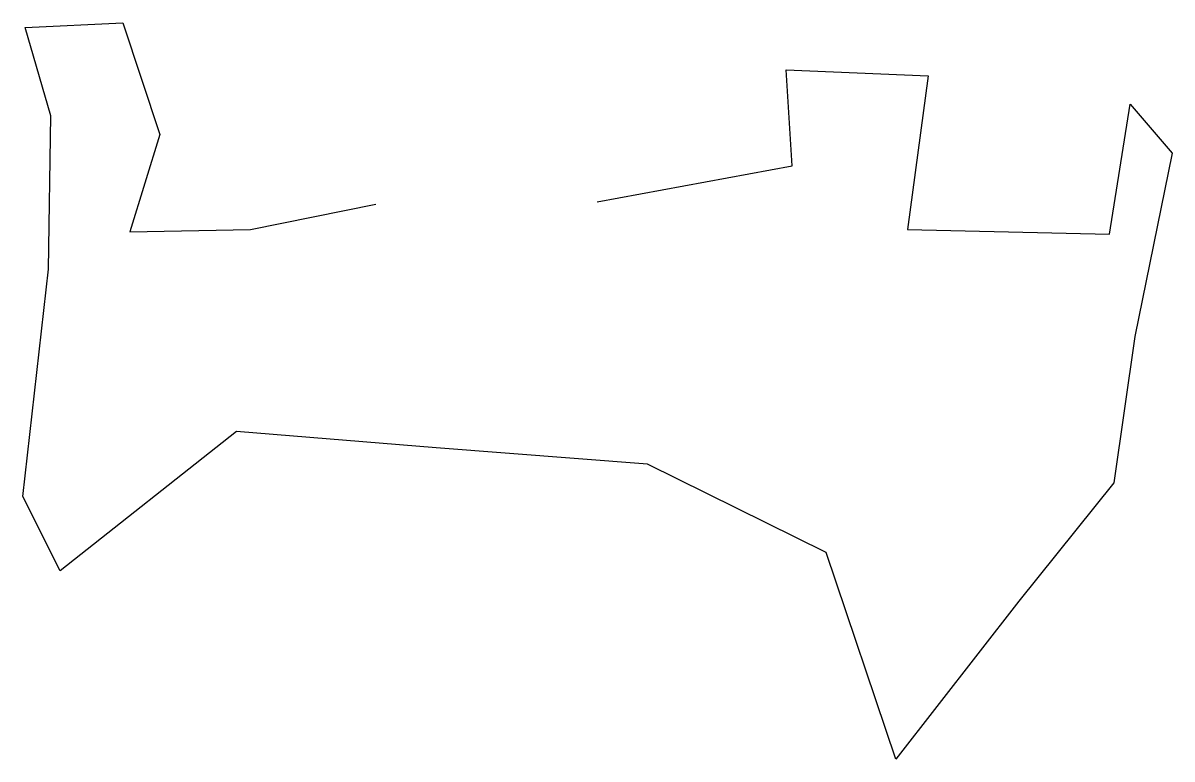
# Model space of a CAD drawing. Header units: millimetres. Extents: x 0.03 to 0.942, y 0.4 to 0.984.
import ezdxf

# ---------------------------------------------------------------- set-up
doc = ezdxf.new("R2010")
doc.units = ezdxf.units.MM
doc.layers.add('Layer 03', color=5, linetype='Continuous', true_color=0x0000ff)

msp = doc.modelspace()

# ---------------------------------------------------------------- linework, layer by layer
at = {"layer": 'Layer 03'}
msp.add_lwpolyline([(0.48597, 0.84164), (0.64059, 0.87019), (0.63583, 0.94631), (0.74843, 0.94155), (0.73201, 0.81959), (0.89227, 0.8159), (0.90884, 0.91905), (0.942, 0.88037), (0.91253, 0.73486), (0.89595, 0.61881), (0.82043, 0.52487), (0.7228, 0.39962), (0.66754, 0.56355), (0.52571, 0.63355), (0.35809, 0.64644), (0.19968, 0.65933), (0.05969, 0.54882), (0.03022, 0.60776), (0.05048, 0.78827), (0.05233, 0.90984), (0.03206, 0.97984), (0.10943, 0.98352), (0.1389, 0.89511), (0.11495, 0.81774), (0.21073, 0.81959), (0.3102, 0.83985)], dxfattribs=at)

doc.saveas('drawing.dxf')
